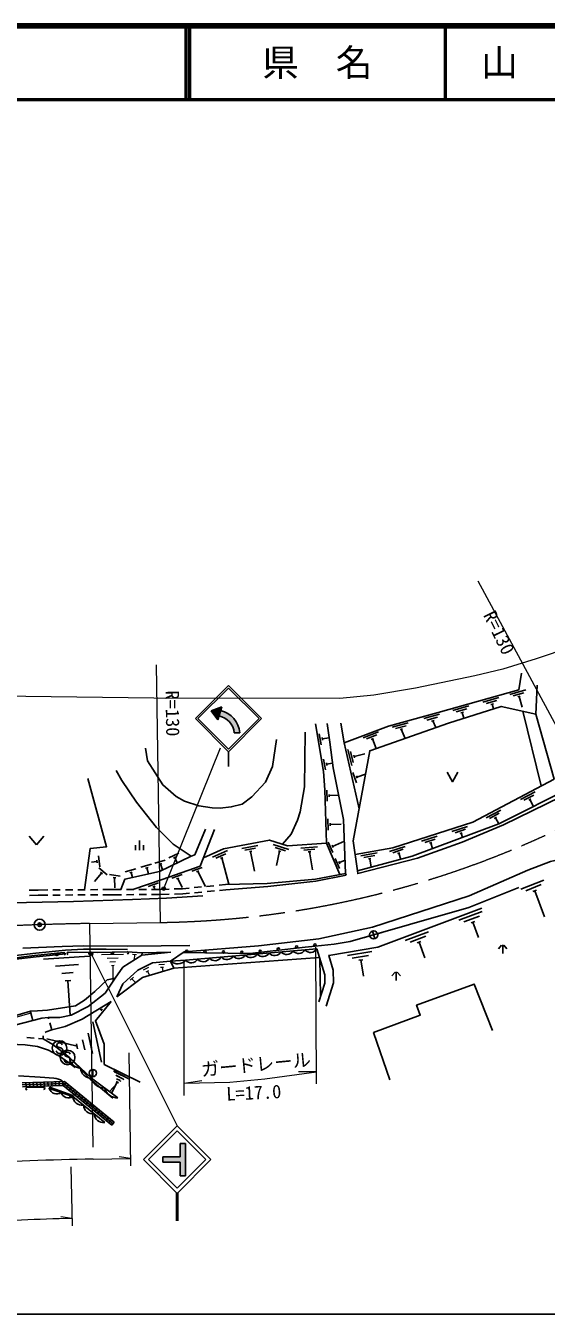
# Model space of a CAD drawing. Units: millimetres at full size, sheet at 1:1000; details may follow other scales. Extents: x 40000 to 680000, y 20000 to 380000.
# Drawn here: x 275992 to 346747, y 205000 to 380000 of the extents above; entities that cross this region are included whole.
import ezdxf
from ezdxf.enums import TextEntityAlignment as Align

# ---------------------------------------------------------------- set-up
doc = ezdxf.new("R2010")
doc.units = ezdxf.units.MM
doc.header["$LTSCALE"] = 1000
doc.header["$PDMODE"] = 32
doc.header["$PDSIZE"] = 500
doc.linetypes.add('CHAIN', pattern=[18.5, 12, -1.5, 3.5, -1.5])
for name, color, linetype, lineweight in [('M-BGD', 7, 'Continuous', 25), ('M-BMK', 2, 'CHAIN', 13), ('M-BMK-SRVR', 3, 'Continuous', 25), ('M-STR-HTXT', 7, 'Continuous', 13), ('M-STR-STRC', 7, 'Continuous', 25), ('M-TTL', 2, 'Continuous', 140), ('M-TTL-BAND', 7, 'Continuous', 25), ('M-TTL-LINE', 7, 'Continuous', 50)]:
    doc.layers.add(name, color=color, linetype=linetype, lineweight=lineweight)
doc.layers.add('M-TTL-TXT', color=7, linetype='Continuous')
doc.styles.add('ＭＳ ゴシック', font='')
doc.styles.get('ＭＳ ゴシック').set_extended_font_data('MS Gothic')

msp = doc.modelspace()

# ---------------------------------------------------------------- hatches: boundary and pattern name
at = {"layer": 'M-STR-STRC'}
for points in [[(302480, 286982), (302646, 287501), (301176, 286937), (302088, 285753), (302253, 286272)], [(302646, 287501), (301176, 286937), (302088, 285753)], [(302646, 287501), (301176, 286937), (302088, 285753)], [(302480, 286982), (302480, 286982), (302253, 286272), (302253, 286272, -0.33505), (304329, 283949), (304329, 283949), (305073, 283950), (305073, 283950, 0.33299)], [(294640, 226362), (296990, 226361), (296990, 228211), (297690, 228211), (297689, 223811), (296989, 223811), (296990, 225661), (294640, 225662)], [(296471, 221516), (296571, 221415), (296671, 221516), (296673, 217692), (296473, 217692)]]:
    msp.add_hatch(color=256, dxfattribs=at).paths.add_polyline_path(points)

# ---------------------------------------------------------------- linework, layer by layer
at = {"layer": 'M-BGD'}
for p, q in [((340307, 288763), (338142, 288151)), ((343966, 289798), (341801, 289185)), ((343687, 289407), (342243, 288999)), ((343215, 288962), (342878, 288867)), ((343047, 288914), (343455, 287471)), ((345313, 286512), (345520, 290450)), ((336234, 287611), (334069, 286999)), ((335955, 287220), (334512, 286812)), ((340028, 288372), (338585, 287964)), ((339556, 287927), (339220, 287832)), ((339388, 287879), (339574, 287222)), ((327965, 285322), (325793, 284734)), ((332258, 286485), (330086, 285897)), ((331974, 286097), (330526, 285705)), ((331498, 285657), (331160, 285566)), ((331329, 285612), (331721, 284684)), ((335484, 286775), (335147, 286680)), ((335315, 286727), (335537, 285949)), ((346076, 276763), (343559, 286904)), ((315882, 283828), (316135, 282350)), ((323961, 284086), (321854, 283295)), ((323715, 283673), (322311, 283146)), ((327682, 284934), (326234, 284542)), ((327205, 284495), (326867, 284403)), ((327036, 284449), (327548, 283217)), ((316274, 283312), (316334, 282967)), ((316304, 283140), (317251, 283302)), ((323282, 283190), (322955, 283067)), ((323118, 283129), (323606, 281831)), ((316469, 280402), (316723, 278923)), ((319769, 281700), (320323, 279519)), ((320152, 281410), (320521, 279957)), ((320584, 280927), (320670, 280588)), ((320627, 280757), (322081, 281127)), ((316862, 279885), (316921, 279541)), ((316892, 279713), (317689, 279850)), ((320473, 278586), (320936, 277159)), ((320990, 277965), (322163, 278346)), ((320936, 278132), (321044, 277799)), ((316917, 276177), (316964, 274678)), ((317235, 275612), (317246, 275262)), ((317240, 275437), (318519, 275478)), ((345230, 275963), (343243, 274907)), ((345040, 275522), (343715, 274818)), ((344673, 274987), (344364, 274823)), ((344518, 274905), (345014, 273972)), ((340556, 273479), (338569, 272423)), ((340365, 273038), (339041, 272334)), ((317040, 272265), (317088, 270766)), ((317358, 271700), (317369, 271350)), ((317364, 271525), (318863, 271572)), ((336048, 271264), (333905, 270577)), ((339998, 272503), (339689, 272339)), ((339844, 272421), (340279, 271602)), ((276436, 269946), (277436, 268746)), ((277436, 268746), (278436, 269946)), ((331929, 269943), (329787, 269255)), ((331664, 269543), (330235, 269084)), ((335782, 270864), (334354, 270406)), ((335326, 270403), (334993, 270296)), ((335160, 270349), (335351, 269753)), ((290918, 268017), (290918, 268714)), ((291451, 268017), (291451, 269346)), ((291984, 268017), (291984, 268714)), ((303433, 267979), (301371, 267078)), ((307552, 268667), (305343, 268243)), ((307240, 268302), (305767, 268019)), ((306732, 267899), (306389, 267833)), ((306560, 267866), (307069, 265174)), ((311757, 268113), (309613, 268797)), ((311308, 267941), (309879, 268397)), ((310502, 267883), (310063, 265930)), ((310669, 267830), (310336, 267937)), ((315629, 268485), (313385, 268322)), ((315277, 268159), (313781, 268050)), ((314725, 267818), (314376, 267792)), ((314551, 267805), (314969, 265375)), ((317120, 269112), (317713, 267735)), ((317623, 268703), (317761, 268381)), ((317692, 268542), (319300, 269234)), ((327577, 268547), (325435, 267859)), ((327312, 268146), (325884, 267688)), ((331208, 269081), (330875, 268974)), ((331041, 269028), (331297, 268232)), ((285671, 266485), (284926, 266399)), ((285691, 266311), (285651, 266658)), ((286055, 265774), (285883, 267264)), ((293083, 266134), (291645, 265708)), ((294960, 266689), (293522, 266264)), ((294494, 266238), (294158, 266139)), ((294326, 266189), (294578, 265337)), ((296791, 267619), (295432, 266984)), ((296397, 267104), (296080, 266956)), ((296239, 267030), (296575, 266310)), ((303209, 267554), (301835, 266953)), ((302803, 267048), (302482, 266908)), ((302642, 266978), (303592, 263424)), ((318065, 266916), (318658, 265538)), ((318568, 266507), (318707, 266185)), ((318638, 266346), (319404, 266676)), ((323753, 267652), (321535, 267274)), ((323434, 267293), (321955, 267041)), ((322917, 266901), (322572, 266842)), ((322745, 266872), (322944, 265704)), ((326856, 267685), (326523, 267578)), ((326689, 267632), (326964, 266776)), ((286291, 264920), (285324, 263774)), ((287058, 264666), (285911, 265633)), ((286425, 264807), (286157, 265033)), ((288848, 264476), (287370, 264731)), ((288231, 264278), (287886, 264337)), ((288058, 264308), (288120, 262906)), ((290934, 265498), (289496, 265072)), ((290468, 265047), (290132, 264948)), ((290300, 264997), (290502, 264315)), ((292617, 265683), (292281, 265584)), ((292449, 265633), (292693, 264808)), ((297256, 264720), (295841, 264221)), ((299983, 265681), (298568, 265182)), ((299540, 265207), (299210, 265091)), ((299375, 265149), (300429, 263115)), ((276474, 262592), (277694, 262611)), ((277694, 262611), (278974, 262620)), ((279674, 262624), (280674, 262631)), ((281374, 262636), (282374, 262642)), ((283074, 262647), (284074, 262654)), ((284774, 262659), (285774, 262665)), ((286474, 262670), (287755, 262679)), ((287755, 262679), (288985, 262683)), ((289685, 262685), (290685, 262689)), ((291385, 262691), (292385, 262695)), ((294042, 263593), (292623, 263107)), ((293085, 262697), (294315, 262702)), ((293596, 263123), (293265, 263009)), ((293430, 263066), (293556, 262699)), ((294315, 262702), (295468, 262739)), ((296167, 262762), (297320, 262800)), ((296813, 264246), (296483, 264129)), ((296648, 264188), (297272, 262955)), ((297320, 262800), (298188, 262881)), ((298885, 262947), (299881, 263041)), ((300578, 263106), (301573, 263200)), ((300633, 262408), (301628, 262502)), ((302270, 263266), (303139, 263347)), ((302325, 262568), (303204, 262651)), ((346426, 263970), (343285, 262735)), ((346068, 263345), (343973, 262522)), ((345429, 262611), (344941, 262419)), ((345185, 262515), (346520, 258991)), ((276483, 261892), (277702, 261911)), ((277702, 261911), (278980, 261920)), ((279680, 261924), (280680, 261931)), ((281380, 261936), (282380, 261942)), ((283080, 261947), (284080, 261954)), ((284780, 261959), (285780, 261965)), ((286480, 261970), (287758, 261979)), ((287758, 261979), (288993, 261983)), ((289693, 261985), (290693, 261989)), ((291393, 261991), (292393, 261995)), ((293093, 261997), (294328, 262002)), ((294328, 262002), (295496, 262040)), ((296196, 262062), (297364, 262101)), ((297364, 262101), (298243, 262183)), ((298940, 262249), (299936, 262343)), ((338038, 259690), (334876, 258509)), ((337669, 259072), (335561, 258284)), ((337018, 258348), (336526, 258164)), ((336772, 258256), (337559, 256149)), ((322756, 256374), (322035, 256167)), ((323134, 257054), (323436, 255996)), ((323814, 256676), (324535, 256882)), ((330729, 256960), (327567, 255779)), ((330359, 256341), (328251, 255554)), ((329709, 255618), (329217, 255434)), ((329463, 255526), (330250, 253418)), ((289794, 254234), (291797, 254091)), ((291797, 254091), (295721, 254160)), ((323055, 254281), (319727, 253721)), ((340684, 255136), (340246, 254647)), ((340823, 255181), (340823, 254006)), ((340962, 255136), (341401, 254647)), ((278397, 253239), (284657, 253629)), ((280027, 252293), (283157, 252489)), ((303480, 252534), (315927, 253453)), ((316080, 248225), (315973, 253303)), ((322575, 253744), (320356, 253370)), ((321799, 253157), (321281, 253070)), ((321540, 253113), (321914, 250895)), ((280875, 251299), (282440, 251396)), ((281331, 250280), (282113, 250329)), ((281722, 250304), (282015, 245610)), ((287046, 250409), (288139, 250664)), ((326207, 251473), (325769, 250983)), ((326346, 251517), (326346, 250342)), ((326485, 251473), (326923, 250983)), ((279065, 245133), (279017, 245280)), ((278762, 243333), (278630, 243253)), ((279560, 243612), (278762, 243333)), ((279560, 243612), (279250, 244563)), ((285104, 244729), (286296, 239250)), ((277141, 242508), (276143, 242574)), ((278350, 242427), (277740, 242468)), ((278344, 242816), (278350, 242427)), ((282960, 241393), (278879, 242409)), ((282886, 241736), (283035, 241051)), ((283725, 242277), (284023, 240907)), ((284489, 243160), (285085, 240421)), ((285112, 238256), (285112, 237256)), ((286667, 238921), (291555, 236528)), ((287926, 238040), (289929, 237022)), ((276035, 235914), (276018, 236434)), ((276534, 235930), (276518, 236450)), ((277034, 235946), (277017, 236466)), ((277534, 235962), (277517, 236482)), ((278034, 235979), (278017, 236498)), ((278533, 235995), (278516, 236514)), ((279033, 236011), (279016, 236531)), ((279533, 236027), (279516, 236547)), ((280032, 236043), (280016, 236563)), ((280532, 236059), (280515, 236579)), ((281032, 236075), (281015, 236595)), ((281109, 236045), (281438, 236448)), ((288418, 236529), (287654, 235027)), ((288257, 237452), (289259, 236943)), ((288293, 236593), (288544, 236466)), ((288338, 236991), (288839, 236736)), ((281497, 235729), (281825, 236131)), ((281884, 235412), (282213, 235815)), ((282271, 235096), (282600, 235499)), ((282658, 234780), (282987, 235182)), ((283046, 234463), (283374, 234866)), ((283433, 234147), (283762, 234550)), ((283820, 233831), (284149, 234233)), ((284207, 233514), (284536, 233917)), ((284594, 233198), (284923, 233601)), ((284982, 232882), (285311, 233285)), ((285369, 232566), (285698, 232968)), ((285756, 232249), (286085, 232652)), ((286143, 231933), (286472, 232336)), ((286531, 231617), (286860, 232019)), ((286918, 231300), (287247, 231703)), ((287305, 230984), (287634, 231387)), ((287692, 230668), (288021, 231071))]:
    msp.add_line(p, q, dxfattribs=at)
for points in [[(321071, 265205), (328526, 267193), (340316, 271616), (350570, 276758), (366481, 285459), (380547, 291898), (393802, 299544), (420048, 314050), (430704, 319728), (438426, 323885), (442232, 325679), (446734, 327538), (450811, 328876), (456150, 330202), (464087, 331767), (469837, 332571), (476417, 333156), (482712, 333266), (488708, 332908), (494126, 332299), (501360, 330909), (509359, 329430), (520728, 326517), (534416, 322764)], [(343386, 292086), (343038, 289807), (332072, 286706), (325324, 284878), (319283, 282609)], [(321071, 265205), (320494, 269305), (322751, 281530), (333437, 285287), (340636, 287557), (345313, 286512), (347815, 277687), (336784, 271826), (325892, 268331), (320754, 267455)], [(319528, 264614), (319478, 264876), (319180, 272186), (317766, 279228), (317339, 282688), (316971, 285254)], [(318804, 285297), (319283, 282609), (321294, 273637)], [(310893, 268835), (312050, 270186), (312941, 272101), (313304, 273217), (313872, 276633), (313984, 284036)], [(318708, 264727), (316868, 269002), (316639, 276242), (316481, 278705), (315372, 285171)], [(310072, 283043), (309540, 279388), (308594, 277283), (306731, 275257), (305397, 274280), (303921, 273893), (302415, 273741), (301347, 273792), (299504, 274046), (297561, 274677), (296441, 275298), (294649, 276887), (292543, 280162), (292248, 281889)], [(298475, 267236), (296036, 268837), (293783, 271112), (291067, 274529), (289055, 277500), (288270, 278837)], [(333296, 278623), (334012, 277328), (334727, 278623)], [(284419, 277769), (286987, 268490), (284745, 268245), (283972, 262653)], [(348730, 275256), (340918, 271491), (335308, 269112), (329233, 266931), (321132, 264856), (321071, 265205)], [(290561, 262688), (294551, 264056), (299693, 265868), (301656, 270820)], [(298475, 267236), (298960, 267416), (300428, 270878)], [(376522, 259635), (374050, 261536), (370464, 264271), (361567, 268631), (350699, 267276), (347306, 266498), (344263, 265335), (336259, 261830), (323130, 257582), (315829, 255977), (307642, 255018), (297540, 254207), (295682, 252937)], [(300144, 267005), (302891, 268206), (309120, 269401), (311578, 268616), (316868, 269002)], [(288912, 262683), (289451, 264079), (294179, 265142), (298475, 267236)], [(303139, 263347), (308810, 263521), (315363, 264078), (319478, 264876)], [(303204, 262651), (308887, 263100), (315408, 263815), (319528, 264614)], [(343032, 262939), (336217, 260221), (320084, 255610), (317918, 255251), (315323, 255004)], [(316851, 246861), (317842, 249995), (317762, 251722), (317187, 253735), (323856, 254857), (338006, 260142)], [(289819, 254552), (286920, 254597), (283837, 254570), (281396, 254446), (277373, 254019), (274215, 253663), (269337, 252844), (266028, 252269), (263997, 252143), (256356, 251703), (245785, 251097)], [(281449, 253949), (277428, 253522), (274284, 253168), (269421, 252351), (266087, 251772), (264027, 251644), (256385, 251204), (245814, 250597)], [(279017, 245280), (280626, 245318), (282169, 245620), (284488, 246787), (286788, 248619), (288139, 250664), (289173, 252123), (291758, 253782)], [(291797, 254091), (291758, 253782), (295721, 254160)], [(295682, 252937), (297724, 253069), (315558, 254615)], [(315323, 255004), (313962, 254875), (306459, 253989), (297480, 254151)], [(315813, 247437), (316667, 249965), (316664, 251118), (315558, 254615)], [(295682, 252937), (293236, 252711), (291250, 251709), (289198, 249871), (288388, 248126)], [(295682, 252937), (296119, 251990), (303480, 252534)], [(287046, 250409), (285405, 248830), (283990, 247655), (282743, 246867), (278951, 246288), (277567, 246228), (276621, 246150)], [(288388, 248126), (291857, 250737), (296119, 251990)], [(325491, 236830), (323267, 243252), (329630, 245636), (329121, 246996), (336962, 249847), (339455, 243556)], [(287597, 247464), (283668, 245091), (281370, 244101), (279560, 243612)], [(287597, 247464), (285455, 244837), (286666, 241699), (286667, 238921)], [(276934, 244912), (278181, 245210), (279017, 245280)], [(278350, 242427), (279682, 241655), (281950, 239849)], [(281950, 239849), (284731, 236915), (287824, 234328)], [(281950, 239849), (284927, 237053), (288526, 234385)], [(275518, 236417), (281248, 236603), (288021, 231071)], [(275526, 236158), (281159, 236340), (287857, 230869)], [(275535, 235898), (281070, 236077), (287692, 230668)], [(279183, 235638), (282384, 234558), (286727, 231044)]]:
    msp.add_lwpolyline(points, dxfattribs=at)
msp.add_lwpolyline([(276621, 246150), (274205, 245455), (266583, 244988), (255356, 245556), (245792, 245622), (235754, 245666), (228246, 245955), (228129, 244716), (235696, 244443), (245754, 244395), (255255, 244320), (266469, 243702), (274495, 244244), (276934, 244912)], close=True, dxfattribs=at)
for centre, radius in [((323285, 256525), 550), ((297868, 254294), 150), ((300368, 254249), 150), ((302867, 254204), 150), ((305367, 254159), 150), ((307857, 254305), 150), ((310340, 254598), 150), ((312823, 254892), 150), ((315309, 255154), 150), ((285112, 237756), 500)]:
    msp.add_circle(centre, radius, dxfattribs=at)
for centre, radius, start, end in [((304965, 254326), 1028, 222.59914, 327.3105), ((306587, 254467), 1028, 222.59914, 327.3105), ((308208, 254608), 1028, 222.59914, 327.3105), ((309829, 254748), 1028, 222.59914, 327.3105), ((311451, 254889), 1028, 222.59914, 327.3105), ((313072, 255029), 1028, 222.59914, 327.3105), ((314693, 255170), 1028, 222.59914, 327.3105), ((296632, 254108), 1507, 230.97495, 316.41955), ((298480, 253764), 1028, 222.59914, 327.3105), ((300101, 253905), 1028, 222.59914, 327.3105), ((301723, 254045), 1028, 222.59914, 327.3105), ((303344, 254186), 1028, 222.59914, 327.3105), ((283449, 239954), 1503, 184.00653, 269.58543), ((284938, 238556), 1503, 184.00653, 269.58543), ((286641, 237485), 1768, 194.15225, 272.7624), ((280204, 236023), 1091, 200.65892, 302.05392), ((281804, 235483), 1091, 200.65892, 302.05392), ((283663, 234659), 1284, 184.53173, 277.52), ((288441, 236152), 1768, 194.15225, 272.7624), ((285111, 233488), 1284, 184.53173, 277.52), ((286559, 232317), 1284, 184.53173, 277.52)]:
    msp.add_arc(centre, radius, start, end, dxfattribs=at)
at = {"layer": 'M-BMK'}
msp.add_line((284675, 258068), (294300, 258210), dxfattribs=at)
for centre, radius, start, end in [((292375, 388196), 130000, 270.8481, 300.1844), ((290004, -101893), 360000, 90.84808, 93.8499)]:
    msp.add_arc(centre, radius, start, end, dxfattribs=at)
at = {"layer": 'M-BMK-SRVR'}
msp.add_circle((277879, 257903), 750, dxfattribs=at)
msp.add_point((277879, 257903), dxfattribs=at)
at = {"layer": 'M-STR-HTXT'}
for p, q in [((354102, 273785), (337483, 304588)), ((294300, 258210), (293781, 293206)), ((294744, 262809), (302457, 281910)), ((284675, 258068), (285125, 227674)), ((284875, 253949), (296574, 230607)), ((286286, 253852), (289280, 253922)), ((290482, 253884), (291066, 253843)), ((290774, 253863), (290739, 253133)), ((315526, 236304), (315428, 254856)), ((287046, 253371), (288543, 253406)), ((287432, 252881), (288181, 252898)), ((287631, 252386), (288005, 252395)), ((287818, 252390), (287829, 250145)), ((292014, 251758), (292742, 252125)), ((294099, 252489), (294875, 252561)), ((294329, 252119), (294717, 252155)), ((294523, 252137), (294631, 251563)), ((297516, 234687), (297507, 252933)), ((290206, 250371), (290642, 250762)), ((290424, 250566), (290931, 250039)), ((292380, 251486), (292744, 251670)), ((292562, 251578), (292822, 251024)), ((276689, 245881), (274262, 245217)), ((276934, 244912), (276597, 246143)), ((286293, 246340), (285934, 246501)), ((286393, 246462), (286194, 246218)), ((289997, 240505), (290224, 225146)), ((288496, 236469), (287393, 235246)), ((287993, 237938), (289965, 236972)), ((288325, 237368), (289311, 236885)), ((288373, 236529), (288620, 236409)), ((288411, 236918), (288904, 236677)), ((297515, 236380), (299940, 236764)), ((315518, 237914), (313063, 237930)), ((285149, 226071), (290210, 226146)), ((290210, 226146), (288706, 226374)), ((282107, 224998), (282300, 217000)), ((282276, 218014), (280770, 218228))]:
    msp.add_line(p, q, dxfattribs=at)
for points in [[(350085, 295610), (345395, 294036), (340832, 292633), (337029, 291705), (328963, 290047), (323305, 289089), (318702, 288640), (293418, 288689), (234115, 289466)], [(297515, 236380), (303712, 236529), (308510, 236976), (315518, 237914)]]:
    msp.add_lwpolyline(points, dxfattribs=at)
for centre, radius in [((294744, 262809), 150), ((294744, 262809), 120), ((294744, 262809), 90), ((294744, 262809), 60), ((294744, 262809), 30), ((294744, 262809), 20), ((284875, 253949), 150), ((284875, 253949), 120), ((284875, 253949), 90), ((284875, 253949), 60), ((284875, 253949), 30), ((284875, 253949), 20)]:
    msp.add_circle(centre, radius, dxfattribs=at)
for radius, start, end in [(328000, 90.84819, 93.8499), (328000, 90.84808, 90.84819), (320000, 91.38387, 93.8499)]:
    msp.add_arc((290004, -101893), radius, start, end, dxfattribs=at)
for p in [(294744, 262809), (284875, 253949)]:
    msp.add_point(p, dxfattribs=at)
at = {"layer": 'M-STR-STRC'}
for p, q in [((299053, 285904), (303553, 290404)), ((299406, 285904), (303553, 290050)), ((308053, 285903), (303553, 290404)), ((307699, 285903), (303553, 290050)), ((302646, 287501), (301176, 286937)), ((302088, 285753), (302646, 287501)), ((299053, 285904), (303553, 281403)), ((299406, 285904), (303553, 281756)), ((301176, 286937), (302088, 285753)), ((303553, 281403), (308053, 285903)), ((303553, 281756), (307699, 285903)), ((305073, 283950), (304329, 283949)), ((303553, 281403), (303553, 279403)), ((280304, 241791), (280214, 241609)), ((280214, 241609), (280214, 241518)), ((280214, 241518), (280304, 241336)), ((280486, 241882), (280304, 241791)), ((280668, 241882), (280486, 241882)), ((280850, 241791), (280668, 241882)), ((280941, 241609), (280850, 241791)), ((280214, 240609), (280123, 240791)), ((280304, 240518), (280214, 240609)), ((280304, 241336), (280850, 241154)), ((280486, 240427), (280304, 240518)), ((280668, 240427), (280486, 240427)), ((280850, 240518), (280668, 240427)), ((280850, 241154), (280941, 241063)), ((280941, 240609), (280850, 240518)), ((280941, 241063), (281032, 240882)), ((281032, 240791), (280941, 240609)), ((281032, 240882), (281032, 240791)), ((281410, 240512), (281320, 240330)), ((281320, 240330), (281320, 240239)), ((281320, 240239), (281410, 240057)), ((281592, 240603), (281410, 240512)), ((281410, 240057), (281956, 239876)), ((281774, 240603), (281592, 240603)), ((281956, 240512), (281774, 240603)), ((282047, 240330), (281956, 240512)), ((281956, 239876), (282047, 239785)), ((282047, 239785), (282138, 239603)), ((281320, 239330), (281229, 239512)), ((281410, 239239), (281320, 239330)), ((281592, 239148), (281410, 239239)), ((281774, 239148), (281592, 239148)), ((281956, 239239), (281774, 239148)), ((282047, 239330), (281956, 239239)), ((282138, 239512), (282047, 239330)), ((282138, 239603), (282138, 239512)), ((276159, 235773), (278412, 235836)), ((279371, 235797), (282408, 234701)), ((291976, 226013), (296574, 230607)), ((292683, 226012), (296573, 229900)), ((296573, 229900), (300461, 226010)), ((296574, 230607), (301168, 226010)), ((296990, 226361), (296990, 228211)), ((297690, 228211), (296990, 228211)), ((297689, 223811), (297690, 228211)), ((296571, 221415), (291976, 226013)), ((296571, 222122), (292683, 226012)), ((294640, 225662), (294640, 226362)), ((296990, 226361), (294640, 226362)), ((300461, 226010), (296571, 222122)), ((301168, 226010), (296571, 221415)), ((296990, 225661), (294640, 225662)), ((296989, 223811), (296990, 225661)), ((297689, 223811), (296989, 223811)), ((296471, 221516), (296473, 217692)), ((296571, 221415), (296573, 217692)), ((296671, 221516), (296673, 217692))]:
    msp.add_line(p, q, dxfattribs=at)
for points in [[(300085, 261825), (295124, 261496), (290522, 261324), (282491, 261070), (276076, 260937), (271052, 260764), (267166, 260596), (260594, 260211), (251632, 259580), (240620, 258736), (234676, 258310), (228720, 258093), (223406, 258093), (217163, 258379), (212189, 258697)], [(193604, 253100), (197510, 252265), (201462, 251580), (205425, 251172), (213423, 250458), (217401, 250173), (221401, 249989), (233422, 250072), (237428, 250352), (265322, 251911), (269283, 252513), (273223, 253210), (277178, 253726), (281171, 254112)], [(275587, 254716), (280921, 254946), (283840, 255021), (289878, 254975), (294395, 255021), (298319, 255103)], [(281755, 254160), (285758, 254140), (289794, 254234)], [(272775, 241733), (275915, 241589), (277600, 241385), (279087, 240846), (280569, 240041), (281806, 239208), (282693, 238526)], [(279810, 237041), (277943, 237183), (275014, 237388)]]:
    msp.add_lwpolyline(points, dxfattribs=at)
for centre, radius in [((280207, 253906), 100), ((284754, 254032), 100), ((287757, 254074), 112), ((287757, 254074), 100), ((280577, 241154), 1000), ((281683, 239876), 1000), ((282154, 234673), 100)]:
    msp.add_circle(centre, radius, dxfattribs=at)
for centre, radius, start, end in [((301753, 283735), 2586, 4.73995, 78.83441), ((301753, 283735), 3327, 3.70322, 77.37186), ((280207, 253906), 188, 148.65817, 42.39796), ((280207, 253906), 150, 136.93769, 54.11844), ((280207, 253906), 112, 95.52809, 95.52804), ((281185, 253963), 150, 275.52807, 95.52807), ((281754, 254010), 150, 89.71384, 269.71384), ((284754, 254032), 188, 142.84395, 36.58374), ((284754, 254032), 150, 131.12347, 48.30422), ((284754, 254032), 112, 89.71386, 89.71383), ((287757, 254074), 188, 144.472, 38.2118), ((287757, 254074), 150, 132.75152, 49.93228), ((289797, 254084), 150, 271.3419, 91.3419), ((279737, 234775), 2267, 56.21816, 88.15927), ((276163, 235623), 150, 91.58036, 271.58036), ((278416, 235686), 150, 271.58036, 91.58036), ((279320, 235656), 150, 70.15492, 250.15492), ((282154, 234673), 188, 123.28502, 17.02481), ((282154, 234673), 150, 111.56454, 28.74529), ((282154, 234673), 112, 70.15494, 70.15489), ((282357, 234560), 150, 250.15492, 70.15492)]:
    msp.add_arc(centre, radius, start, end, dxfattribs=at)
at = {"layer": 'M-TTL'}
msp.add_line((680000, 380000), (40000, 380000), dxfattribs=at)
at = {"layer": 'M-TTL-BAND'}
msp.add_line((40000, 205000), (579000, 205000), dxfattribs=at)
at = {"layer": 'M-TTL-LINE'}
for p, q in [((297750, 380000), (297750, 370000)), ((298250, 380000), (298250, 370000)), ((333000, 380000), (333000, 370000)), ((40000, 370000), (680000, 370000))]:
    msp.add_line(p, q, dxfattribs=at)

# ---------------------------------------------------------------- texts
at = {"layer": 'M-STR-HTXT', "style": 'ＭＳ ゴシック'}
for s, rotation, p in [('R=130', 296.075, (337647, 299725)), ('R=130', 270.848, (294441, 289697)), ('ガードレール', 5.363, (299940, 236764)), ('L=17.0', 2.726, (303322, 233453))]:
    msp.add_text(s, height=1833, rotation=rotation, dxfattribs=at).set_placement(p, align=Align.BOTTOM_LEFT)
at = {"layer": 'M-TTL-TXT', "style": 'ＭＳ ゴシック'}
for s, p in [('県\u3000名', (315625, 375000)), ('山\u3000口\u3000県', (350375, 375000))]:
    msp.add_text(s, height=3666, dxfattribs=at).set_placement(p, align=Align.MIDDLE_CENTER)

doc.saveas('drawing.dxf')
